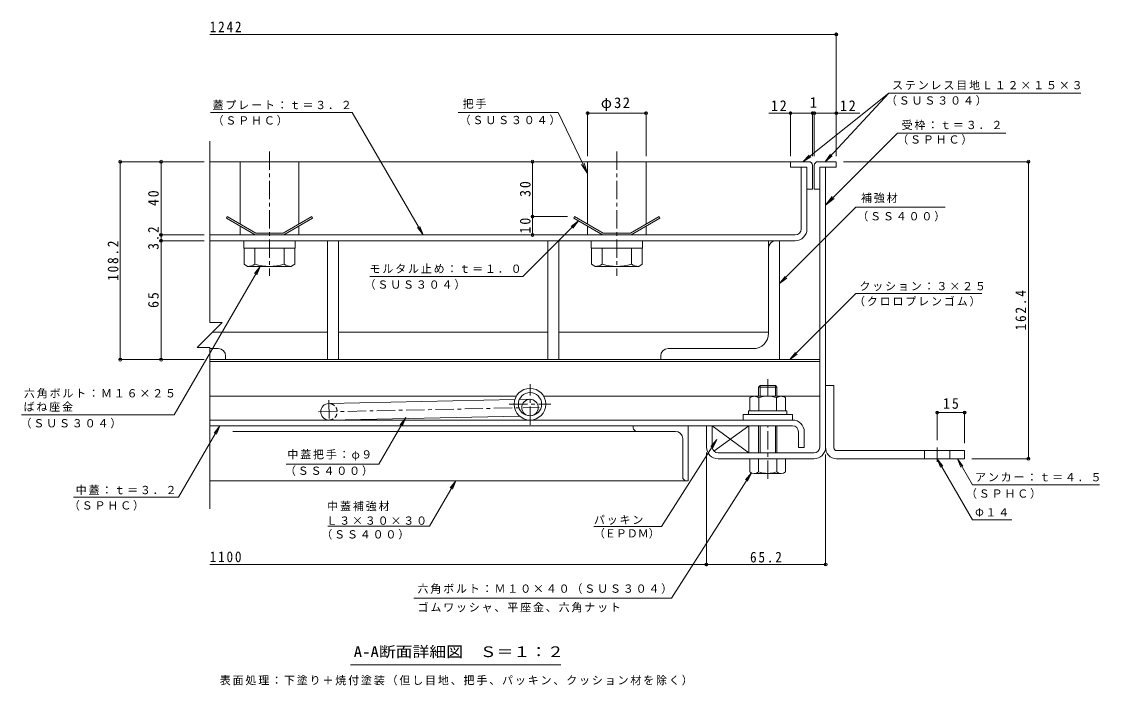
# Model space of a CAD drawing. Units: millimetres on the paper, enlarged 10 times, with parts at other scales. Extents: x -2620 to 2611, y -1962 to 1893.
# Drawn here: x -337 to 2611, y 79 to 1893 of the extents above; entities that cross this region are included whole.
import ezdxf
from ezdxf.enums import TextEntityAlignment as Align

# ---------------------------------------------------------------- set-up
doc = ezdxf.new("R2010")
doc.units = ezdxf.units.MM
doc.header["$LTSCALE"] = 10
doc.header["$PDMODE"] = 32
doc.header["$PDSIZE"] = 8
doc.linetypes.add('CHAIN1', pattern=[8, 5, -1, 1, -1])
doc.linetypes.add('DASHED1', pattern=[1.8, 1.2, -0.6])
for name, color, linetype, lineweight in [('D-1', 2, 'Continuous', 18), ('D-2', 3, 'Continuous', 18), ('D-3', 4, 'Continuous', 18), ('D-5', 7, 'Continuous', 18), ('D-6', 6, 'Continuous', 18), ('D-7', 5, 'Continuous', 9), ('D-8', 5, 'Continuous', 9), ('D-9', 134, 'Continuous', 9), ('D-A', 3, 'Continuous', 18), ('D-B', 6, 'Continuous', 18), ('D-C', 2, 'Continuous', 18), ('D-D', 4, 'Continuous', 18), ('D-E', 3, 'Continuous', 18), ('D-F', 7, 'Continuous', 18)]:
    doc.layers.add(name, color=color, linetype=linetype, lineweight=lineweight)
doc.styles.add('ＭＳ ゴシック', font='')
doc.styles.get('ＭＳ ゴシック').set_extended_font_data('MS Gothic')

msp = doc.modelspace()

# ---------------------------------------------------------------- linework, layer by layer
at = {"layer": 'D-1'}
for p, q in [((1846.45, 730.24), (1846.45, 1495.24)), ((1862.45, 1495.24), (1846.45, 1495.24)), ((1862.45, 730.24), (1862.45, 1495.24)), ((1552.45, 730.24), (1552.45, 788.24)), ((1830.45, 714.24), (1568.45, 714.24)), ((1568.45, 698.24), (1678.95, 698.24)), ((1830.45, 698.24), (1728.95, 698.24))]:
    msp.add_line(p, q, dxfattribs=at)
msp.add_lwpolyline([(1536.45, 730.24), (1536.45, 788.24), (1552.45, 788.24)], dxfattribs=at)
for centre, radius, start, end in [((1568.45, 730.24), 32, 180, 270), ((1568.45, 730.24), 16, 180, 270), ((1830.45, 730.24), 16, 270, 0), ((1830.45, 730.24), 32, 270, 0)]:
    msp.add_arc(centre, radius, start, end, dxfattribs=at)
at = {"layer": 'D-2'}
for p, q in [((1811.45, 1495.24), (1795.45, 1495.24)), ((1795.45, 1326.24), (1795.45, 1495.24)), ((1811.45, 1326.24), (1811.45, 1495.24)), ((1779.45, 1310.24), (177.9, 1310.24)), ((177.9, 1294.24), (1779.45, 1294.24))]:
    msp.add_line(p, q, dxfattribs=at)
at = {"layer": 'D-2', "linetype": 'CHAIN1'}
for p, q in [((1053.95, 790.75), (1053.95, 901.73)), ((997.2, 847.49), (1110.69, 847.49))]:
    msp.add_line(p, q, dxfattribs=at)
at = {"layer": 'D-2'}
for radius in [43.25, 31.75]:
    msp.add_circle((1053.95, 847.49), radius, dxfattribs=at)
for radius in [16, 32]:
    msp.add_arc((1779.45, 1326.24), radius, 270, 0, dxfattribs=at)
at = {"layer": 'D-3'}
for p, q in [((1816.44, 1510.24), (177.9, 1510.24)), ((1841.45, 1510.24), (1891.45, 1510.24)), ((1891.45, 1510.24), (1891.45, 1495.24)), ((1811.45, 1495.24), (1811.45, 1435.24)), ((1826.44, 1500.24), (1826.44, 1435.24)), ((1831.45, 1500.24), (1831.45, 1435.24)), ((1891.45, 1495.24), (1846.45, 1495.24)), ((1846.45, 1435.24), (1846.45, 1495.24)), ((1811.45, 1435.24), (1826.44, 1435.24)), ((1846.45, 1435.24), (1831.45, 1435.24)), ((226, 1360.24), (223.5, 1355.91)), ((226, 1360.24), (303.94, 1315.24)), ((456.89, 1360.24), (378.94, 1315.24)), ((1176, 1360.24), (1173.5, 1355.91)), ((1176, 1360.24), (1253.94, 1315.24)), ((1406.89, 1360.24), (1328.94, 1315.24)), ((223.5, 1355.91), (302.6, 1310.24)), ((1173.5, 1355.91), (1252.6, 1310.24)), ((302.6, 1310.24), (380.28, 1310.24)), ((378.94, 1315.24), (303.94, 1315.24)), ((1252.6, 1310.24), (1330.28, 1310.24)), ((1328.94, 1315.24), (1253.94, 1315.24))]:
    msp.add_line(p, q, dxfattribs=at)
for points in [[(1766.45, 1510.24), (1766.45, 1495.24), (1811.45, 1495.24)], [(456.89, 1360.24), (459.39, 1355.91), (380.28, 1310.24)], [(1406.89, 1360.24), (1409.39, 1355.91), (1330.28, 1310.24)]]:
    msp.add_lwpolyline(points, dxfattribs=at)
for centre, start, end in [((1816.44, 1500.24), 0, 90), ((1841.45, 1500.24), 90, 180)]:
    msp.add_arc(centre, 10, start, end, dxfattribs=at)
at = {"layer": 'D-5'}
for p, q in [((2034.99, 1697.64), (1800.35, 1510.24)), ((2034.99, 1697.64), (1861.48, 1510.24)), ((2034.99, 1697.64), (2560.83, 1697.64)), ((180.38, 1644.99), (567.56, 1644.99)), ((761.86, 1310.24), (567.56, 1644.99)), ((1131.03, 1644.99), (857.78, 1644.99)), ((1131.03, 1644.99), (1211.44, 1477.9)), ((2058.84, 1588.28), (1862.45, 1391.21)), ((2058.84, 1588.28), (2355.18, 1588.28)), ((1211.44, 1477.9), (1202.07, 1506.4)), ((1800.36, 1510.24), (1817.69, 1528.26)), ((1800.36, 1510.24), (1821.76, 1523.16)), ((1861.48, 1510.24), (1875.92, 1530.64)), ((1861.48, 1510.24), (1880.71, 1526.21)), ((1211.44, 1477.9), (1195.02, 1503.01)), ((1862.45, 1391.21), (1880.67, 1415.04)), ((1862.45, 1391.21), (1886.21, 1409.51)), ((2188.94, 1385.99), (1945.39, 1385.99)), ((761.86, 1310.24), (746.59, 1330.04)), ((761.86, 1310.24), (752.24, 1333.32)), ((1034.32, 1196.08), (1186.59, 1348.35)), ((1186.59, 1348.35), (1166.76, 1333.14)), ((1186.59, 1348.35), (1171.37, 1328.52)), ((80.29, 818.07), (316.04, 1224.24)), ((316.04, 1224.24), (300.78, 1204.44)), ((316.04, 1224.24), (306.42, 1201.17)), ((615.39, 1196.08), (1034.32, 1196.08)), ((1736.45, 1177.05), (1756.28, 1192.27)), ((1945.39, 1150.23), (1764.4, 969.24)), ((1945.39, 1150.23), (2289.92, 1150.23)), ((1764.4, 969.24), (1779.62, 989.08)), ((1764.4, 969.24), (1784.23, 984.46)), ((80.29, 818.07), (-336.69, 818.07)), ((713.96, 810.89), (698.69, 791.09)), ((713.96, 810.89), (704.34, 787.81)), ((205.81, 788.24), (196.19, 765.16)), ((1413.2, 513.12), (1564.93, 751.22)), ((1564.93, 751.22), (1548.86, 732.07)), ((1564.93, 751.22), (1554.36, 728.56)), ((2167.45, 698.24), (2177.01, 675.14)), ((2167.45, 698.24), (2182.67, 678.4)), ((2167.45, 698.24), (2263.86, 531.25)), ((2222.74, 698.24), (2263.86, 627.03)), ((2222.74, 698.24), (2232.31, 675.14)), ((2222.74, 698.24), (2237.96, 678.4)), ((1440.98, 317.11), (1659.4, 659.86)), ((1659.4, 659.86), (1643.33, 640.71)), ((1659.4, 659.86), (1648.83, 637.21)), ((779.24, 514.29), (851.18, 638.24)), ((851.18, 638.24), (835.92, 618.44)), ((851.18, 638.24), (841.56, 615.16)), ((2263.86, 627.03), (2611.3, 627.03)), ((2263.86, 531.25), (2371.91, 531.25)), ((500.58, 514.29), (779.24, 514.29)), ((1228.64, 513.12), (1413.2, 513.12)), ((736.11, 317.11), (1440.98, 317.11)), ((1137.96, 134.9), (562.96, 134.9))]:
    msp.add_line(p, q, dxfattribs=at)
for points in [[(1945.39, 1385.99), (1736.45, 1177.05), (1751.66, 1196.89)], [(386.56, 683.97), (640.29, 683.97), (713.96, 810.89)], [(-194.99, 593.43), (92.73, 593.43), (205.81, 788.24), (190.54, 768.44)]]:
    msp.add_lwpolyline(points, dxfattribs=at)
at = {"layer": 'D-6'}
for p, q in [((1846.45, 1404.23), (1846.45, 1389.23)), ((177.9, 969.24), (1846.45, 969.24)), ((177.9, 964.24), (1846.45, 964.24)), ((1016.56, 869.24), (177.9, 869.24)), ((503.47, 849.23), (1012.51, 859.88)), ((1024.82, 860.13), (1053.47, 860.73)), ((1091.33, 869.24), (1661.45, 869.24)), ((1746.45, 869.24), (1846.45, 869.24)), ((504.42, 804.24), (1025.25, 815.13)), ((1053.95, 815.73), (1054.42, 815.74)), ((1552.45, 788.24), (1552.45, 730.24)), ((1556.96, 719.09), (1652.45, 788.24))]:
    msp.add_line(p, q, dxfattribs=at)
at = {"layer": 'D-6', "linetype": 'CHAIN1'}
for p, q in [((503.29, 858.24), (504.54, 798.36)), ((475.43, 826.14), (1079.23, 838.77))]:
    msp.add_line(p, q, dxfattribs=at)
at = {"layer": 'D-6'}
msp.add_lwpolyline([(1568.45, 714.24), (1652.45, 714.24), (1652.45, 788.24), (1552.45, 788.24), (1652.45, 714.24)], dxfattribs=at)
msp.add_circle((1053.95, 838.24), 22.5, dxfattribs=at)
msp.add_arc((503.95, 826.74), 22.5, 90, 270, dxfattribs=at)
at = {"layer": 'D-6', "linetype": 'DASHED1'}
msp.add_arc((503.95, 826.74), 22.5, 270, 90, dxfattribs=at)
at = {"layer": 'D-7', "linetype": 'CHAIN1'}
for p, q in [((1703.95, 869.24), (1703.95, 915.9)), ((1703.95, 643.85), (1703.95, 788.24))]:
    msp.add_line(p, q, dxfattribs=at)
at = {"layer": 'D-7'}
for p, q in [((1683.01, 898.24), (1678.95, 894.18)), ((1728.95, 894.18), (1678.95, 894.18)), ((1678.95, 869.24), (1678.95, 894.18)), ((1724.89, 898.24), (1683.01, 898.24)), ((1683.01, 869.24), (1683.01, 898.24)), ((1724.89, 898.24), (1728.95, 894.18)), ((1724.89, 869.24), (1724.89, 898.24)), ((1728.95, 894.18), (1728.95, 870.74)), ((1728.95, 894.18), (1728.95, 869.24)), ((1678.95, 788.24), (1678.95, 714.24)), ((1683.01, 714.24), (1683.01, 788.24)), ((1724.89, 714.24), (1724.89, 788.24)), ((1728.95, 788.24), (1728.95, 714.24)), ((1752.95, 698.24), (1654.95, 698.24)), ((1654.95, 662.71), (1654.95, 698.24)), ((1678.95, 698.24), (1678.95, 662.71)), ((1728.95, 698.24), (1728.95, 662.71)), ((1752.95, 662.71), (1752.95, 698.24)), ((1740.95, 658.24), (1666.95, 658.24))]:
    msp.add_line(p, q, dxfattribs=at)
at = {"layer": 'D-7', "color": 2, "lineweight": 18}
for p, q in [((1654.87, 865.44), (1661.45, 869.24)), ((1654.87, 865.44), (1654.87, 829.24)), ((1746.45, 869.24), (1661.45, 869.24)), ((1679.41, 865.44), (1679.41, 829.24)), ((1728.48, 865.44), (1728.48, 829.24))]:
    msp.add_line(p, q, dxfattribs=at)
at = {"layer": 'D-7', "color": 6, "lineweight": 18}
for p, q in [((1651.45, 829.24), (1651.45, 819.24)), ((1651.45, 819.24), (1756.45, 819.24))]:
    msp.add_line(p, q, dxfattribs=at)
at = {"layer": 'D-7', "color": 134}
for p, q in [((1636.45, 819.24), (1636.45, 804.24)), ((1636.45, 819.24), (1771.45, 819.24)), ((1636.45, 804.24), (1771.45, 804.24)), ((1771.45, 819.24), (1771.45, 804.24))]:
    msp.add_line(p, q, dxfattribs=at)
at = {"layer": 'D-7', "color": 2, "lineweight": 18}
msp.add_lwpolyline([(1746.45, 869.24), (1753.02, 865.44), (1753.02, 829.24), (1654.87, 829.24)], dxfattribs=at)
at = {"layer": 'D-7', "color": 6, "lineweight": 18}
msp.add_lwpolyline([(1651.45, 829.24), (1756.45, 829.24), (1756.45, 819.24)], dxfattribs=at)
at = {"layer": 'D-7', "color": 2, "lineweight": 18}
for centre, radius, start, end in [((1669.35, 840.36), 28.97, 94.38438, 120), ((1666.37, 845.04), 24.21, 57.42749, 88.18784), ((1703.95, 788.03), 81.2, 72.41188, 107.5881), ((1741.52, 845.04), 24.21, 91.81215, 122.57249), ((1738.54, 840.36), 28.97, 59.99998, 85.6156)]:
    msp.add_arc(centre, radius, start, end, dxfattribs=at)
at = {"layer": 'D-7'}
for centre, radius, start, end in [((1666.95, 676.57), 18.33, 229.1022, 310.89809), ((1703.95, 730.32), 72.08, 249.70546, 290.29454), ((1740.95, 676.57), 18.33, 229.10191, 310.8978)]:
    msp.add_arc(centre, radius, start, end, dxfattribs=at)
at = {"layer": 'D-8'}
for p, q in [((177.9, 1294.24), (1736.44, 1294.24)), ((1736.44, 1294.24), (1736.44, 969.24)), ((1736.44, 969.24), (177.9, 969.24))]:
    msp.add_line(p, q, dxfattribs=at)
at = {"layer": 'D-9'}
for p, q in [((271.95, 1274.24), (271.95, 1229.73)), ((301.44, 1229.73), (301.44, 1274.24)), ((381.44, 1229.73), (381.44, 1274.24)), ((410.95, 1274.24), (410.95, 1229.87)), ((1221.94, 1274.24), (1221.94, 1229.87)), ((1251.45, 1229.73), (1251.45, 1274.24)), ((1331.44, 1229.73), (1331.44, 1274.24)), ((1360.94, 1274.24), (1360.94, 1229.73)), ((1706.44, 1041.74), (1706.44, 1274.24)), ((1726.44, 1294.24), (1736.44, 1294.24)), ((1736.44, 969.24), (1736.44, 1294.24)), ((281.45, 1224.24), (271.95, 1229.73)), ((281.45, 1224.24), (401.2, 1224.24)), ((401.4, 1224.36), (410.95, 1229.87)), ((1231.49, 1224.36), (1221.94, 1229.87)), ((1351.44, 1224.24), (1231.69, 1224.24)), ((1351.44, 1224.24), (1360.94, 1229.73)), ((177.9, 999.24), (201.45, 999.24)), ((221.45, 979.24), (221.45, 969.24)), ((1411.44, 979.24), (1411.44, 969.24)), ((1663.94, 999.24), (1431.44, 999.24)), ((221.45, 969.24), (177.9, 969.24)), ((1411.44, 969.24), (1736.44, 969.24))]:
    msp.add_line(p, q, dxfattribs=at)
for centre, radius, start, end in [((1726.44, 1274.24), 20, 90, 180), ((282.73, 1258.75), 34.53, 267.86055, 302.81094), ((341.45, 1372.84), 148.6, 254.38446, 285.61554), ((400.16, 1258.75), 34.53, 237.18906, 272.13945), ((1232.73, 1258.75), 34.53, 267.86055, 302.81094), ((1291.44, 1372.84), 148.6, 254.38446, 285.61554), ((1350.16, 1258.75), 34.53, 237.18906, 272.13945), ((1663.94, 1041.74), 42.5, 270, 0), ((201.45, 979.24), 20, 0, 90), ((1431.44, 979.24), 20, 90, 180)]:
    msp.add_arc(centre, radius, start, end, dxfattribs=at)
at = {"layer": 'D-A'}
for p, q in [((1771.95, 804.24), (177.9, 804.24)), ((177.9, 788.24), (1771.95, 788.24)), ((1787.95, 772.24), (1787.95, 729.24)), ((1803.95, 772.24), (1803.95, 729.24)), ((1787.95, 729.24), (1803.95, 729.24))]:
    msp.add_line(p, q, dxfattribs=at)
for radius in [32, 16]:
    msp.add_arc((1771.95, 772.24), radius, 0, 90, dxfattribs=at)
at = {"layer": 'D-B'}
for p, q in [((1336.45, 788.24), (240.81, 788.24)), ((1346.45, 773.24), (240.81, 773.24)), ((1336.45, 788.24), (1486.45, 788.24)), ((1336.45, 783.24), (1336.45, 788.24)), ((1346.45, 773.24), (1451.45, 773.24)), ((1486.45, 788.24), (1486.45, 638.24)), ((1471.45, 648.24), (1471.45, 753.24)), ((1481.45, 638.24), (177.9, 638.24)), ((1481.45, 638.24), (1486.45, 638.24))]:
    msp.add_line(p, q, dxfattribs=at)
for centre, radius, start, end in [((1346.45, 783.24), 10, 180, 270), ((1451.45, 753.24), 20, 0, 90), ((1481.45, 648.24), 10, 180, 270)]:
    msp.add_arc(centre, radius, start, end, dxfattribs=at)
at = {"layer": 'D-C', "linetype": 'CHAIN1'}
for p, q in [((341.45, 1537.92), (341.45, 1198.61)), ((1291.44, 1537.92), (1291.44, 1198.61))]:
    msp.add_line(p, q, dxfattribs=at)
at = {"layer": 'D-C'}
for p, q in [((421.45, 1510.24), (261.44, 1510.24)), ((261.44, 1339.78), (261.44, 1510.24)), ((421.45, 1339.78), (421.45, 1510.24)), ((1211.44, 1510.24), (1371.44, 1510.24)), ((1211.44, 1339.78), (1211.44, 1510.24)), ((1371.44, 1339.78), (1371.44, 1510.24)), ((261.44, 1310.24), (261.44, 1334.01)), ((421.45, 1310.24), (421.45, 1334.01)), ((1211.44, 1310.24), (1211.44, 1334.01)), ((1371.44, 1310.24), (1371.44, 1334.01)), ((261.44, 1310.24), (421.45, 1310.24)), ((1371.44, 1310.24), (1211.44, 1310.24))]:
    msp.add_line(p, q, dxfattribs=at)
at = {"layer": 'D-C', "color": 134, "lineweight": 9}
for p, q in [((411.45, 1294.24), (271.45, 1294.24)), ((271.45, 1294.24), (271.45, 1274.24)), ((1221.44, 1294.24), (1361.44, 1294.24)), ((1361.44, 1294.24), (1361.44, 1274.24))]:
    msp.add_line(p, q, dxfattribs=at)
for points in [[(411.45, 1294.24), (411.45, 1274.24), (271.45, 1274.24)], [(1221.44, 1294.24), (1221.44, 1274.24), (1361.44, 1274.24)]]:
    msp.add_lwpolyline(points, dxfattribs=at)
at = {"layer": 'D-D'}
for p, q in [((177.9, 1294.24), (499.78, 1294.24)), ((499.78, 1294.24), (499.78, 1044.24)), ((529.78, 1294.24), (529.78, 1044.24)), ((1103.11, 1294.24), (529.78, 1294.24)), ((1103.11, 1044.24), (1103.11, 1294.24)), ((1706.44, 1294.24), (1133.11, 1294.24)), ((1133.11, 1294.24), (1133.11, 1044.24)), ((1706.44, 1044.24), (1706.44, 1294.24)), ((499.78, 1044.24), (185.4, 1044.24)), ((529.78, 1044.24), (1103.11, 1044.24)), ((1133.11, 1044.24), (1706.44, 1044.24))]:
    msp.add_line(p, q, dxfattribs=at)
at = {"layer": 'D-E', "color": 2}
for p, q in [((499.78, 1294.24), (499.78, 969.24)), ((529.78, 1294.24), (499.78, 1294.24)), ((529.78, 969.24), (529.78, 1294.24)), ((1103.11, 969.24), (1103.11, 1294.24)), ((1103.11, 1294.24), (1133.11, 1294.24)), ((1133.11, 1294.24), (1133.11, 969.24)), ((499.78, 969.24), (529.78, 969.24)), ((1133.11, 969.24), (1103.11, 969.24))]:
    msp.add_line(p, q, dxfattribs=at)
at = {"layer": 'D-E'}
for p, q in [((1862.45, 898.24), (1862.45, 730.24)), ((1862.45, 898.24), (1884.95, 898.24)), ((1884.95, 728.24), (1884.95, 898.24)), ((1892.45, 720.74), (2242.45, 720.74)), ((2132.45, 698.24), (2132.45, 720.74)), ((2202.45, 698.24), (2202.45, 720.74)), ((2242.45, 720.74), (2242.45, 698.24)), ((2242.45, 698.24), (1892.45, 698.24))]:
    msp.add_line(p, q, dxfattribs=at)
at = {"layer": 'D-E', "linetype": 'CHAIN1'}
msp.add_line((2167.45, 689.5), (2167.45, 728.95), dxfattribs=at)
at = {"layer": 'D-E'}
for radius, start in [(30, 176.17647), (7.5, 180.00027)]:
    msp.add_arc((1892.45, 728.24), radius, start, 270, dxfattribs=at)
at = {"layer": 'D-F'}
for p, q in [((1891.45, 1858.22), (177.9, 1858.22)), ((1891.45, 1525.24), (1891.45, 1863.22)), ((1211.44, 1525.24), (1211.44, 1647.86)), ((1211.44, 1642.86), (1371.45, 1642.86)), ((1371.45, 1525.24), (1371.45, 1647.86)), ((1706.88, 1642.86), (1826.44, 1642.86)), ((1766.45, 1525.24), (1766.45, 1647.86)), ((1826.44, 1525.24), (1826.44, 1647.86)), ((1826.44, 1642.86), (1831.45, 1642.86)), ((1831.45, 1525.24), (1831.45, 1647.86)), ((1831.45, 1642.86), (1955.8, 1642.86)), ((177.9, 1566), (177.9, 1071.15)), ((162.9, 1510.24), (-69.65, 1510.24)), ((-66.65, 969.24), (-66.65, 1510.24)), ((44.79, 1310.24), (44.79, 1510.24)), ((1060.74, 1360.24), (1060.74, 1510.24)), ((2420.07, 1510.24), (1911.45, 1510.24)), ((2417.07, 698.24), (2417.07, 1510.24)), ((1057.74, 1360.24), (1156, 1360.24)), ((1060.74, 1310.24), (1060.74, 1360.24)), ((162.9, 1310.24), (39.79, 1310.24)), ((44.79, 1294.24), (44.79, 1310.24)), ((162.9, 1294.24), (39.79, 1294.24)), ((44.79, 969.24), (44.79, 1294.24)), ((177.9, 1002.33), (143.49, 1002.33)), ((177.9, 1002.33), (177.9, 561.7)), ((-69.65, 969.24), (162.9, 969.24)), ((2167.45, 827.49), (2167.45, 748.95)), ((2242.45, 827.49), (2242.45, 740.74)), ((2167.45, 824.49), (2242.45, 824.49)), ((1536.44, 715.24), (1536.44, 404.34)), ((1862.45, 406.34), (1862.45, 710.24)), ((2420.07, 698.24), (2262.45, 698.24)), ((1536.44, 409.34), (177.9, 409.34)), ((1536.44, 409.34), (1862.45, 409.34))]:
    msp.add_line(p, q, dxfattribs=at)
msp.add_lwpolyline([(177.9, 1071.15), (212.31, 1071.15), (143.49, 1002.33)], dxfattribs=at)
for p in [(1891.45, 1858.22), (1211.44, 1642.86), (1371.45, 1642.86), (1766.45, 1642.86), (1826.44, 1642.86), (1831.45, 1642.86), (1891.45, 1642.86), (-66.65, 1510.24), (44.79, 1510.24), (1060.74, 1510.24), (2417.07, 1510.24), (1060.74, 1360.24), (44.79, 1310.24), (44.79, 1294.24), (1060.74, 1310.24), (-66.65, 969.24), (44.79, 969.24), (2167.45, 824.49), (2242.45, 824.49), (2417.07, 698.24), (1536.44, 409.34), (1862.45, 409.34)]:
    msp.add_point(p, dxfattribs=at)

# ---------------------------------------------------------------- texts
at = {"layer": 'D-5', "style": 'ＭＳ ゴシック'}
msp.add_text('（ＥＰＤＭ）', height=21.99, dxfattribs=at).set_placement((1228.64, 476.55), align=Align.BOTTOM_LEFT)
at = {"layer": 'D-5', "color": 2, "style": 'ＭＳ ゴシック', "width": 1.15}
msp.add_text('A-A断面詳細図\u3000Ｓ＝１：２', height=29.33, dxfattribs=at).set_placement((571.71, 147.4), align=Align.BOTTOM_LEFT)
at = {"layer": 'D-5', "char_height": 21.99, "attachment_point": 7, "style": 'ＭＳ ゴシック'}
for s, insert in [('\\T1.17;ステンレス目地Ｌ１２×１５×３', (2044.19, 1705.81)), ('\\T1.17;把手', (869.87, 1654.83)), ('\\T1.17;（ＳＵＳ３０４）', (2027.35, 1663.37)), ('\\T1.17;蓋プレート：ｔ＝３．２', (185.71, 1652.54)), ('\\T1.17;（ＳＰＨＣ）', (185.71, 1608.87)), ('\\T1.17;（ＳＵＳ３０４）', (861.46, 1609.93)), ('\\T1.17;受枠：ｔ＝３．２', (2070.34, 1596.84)), ('\\T1.17;（ＳＰＨＣ）', (2058.18, 1556.69)), ('\\T1.17;補強材', (1959.14, 1397.47)), ('\\T1.17;（ＳＳ４００）', (1948.94, 1346.95)), ('\\T1.17;モルタル止め：ｔ＝１．０', (614.99, 1205.09)), ('\\T1.17;（ＳＵＳ３０４）', (601.43, 1160.18)), ('\\T1.17;クッション：３×２５', (1954.94, 1156.56)), ('\\T1.17;（クロロプレンゴム）', (1940.12, 1114.46)), ('\\T1.17;六角ボルト：Ｍ１６×２５', (-330.17, 863.42)), ('\\T1.17;ばね座金', (-331.21, 826.7)), ('\\T1.17;（ＳＵＳ３０４）', (-339.48, 781.14)), ('\\T1.17;中蓋把手：φ９', (390.28, 692.86)), ('\\T1.17;（ＳＳ４００）', (383.64, 651.32)), ('\\T1.17;アンカー：ｔ＝４．５', (2271.16, 635.55)), ('\\T1.17;中蓋：ｔ＝３．２', (-188.56, 599.12)), ('\\T1.17;（ＳＰＨＣ）', (2246.18, 588.95)), ('\\T1.17;（ＳＰＨＣ）', (-207.23, 556.56)), ('\\T1.17;中蓋補強材', (499.29, 554.79)), ('\\T1.17;Φ１４', (2271.16, 539.77)), ('\\T1.17;Ｌ３×３０×３０', (496.95, 517.6)), ('\\T1.17;パッキン', (1228.64, 517.94)), ('\\T1.17;（ＳＳ４００）', (483.1, 477.46)), ('\\T1.17;六角ボルト：Ｍ１０×４０（ＳＵＳ３０４）', (746.26, 329.13)), ('\\T1.17;ゴムワッシャ、平座金、六角ナット', (746.26, 278.3)), ('\\T1.17;表面処理：下塗り＋焼付塗装（但し目地、把手、パッキン、クッション材を除く）', (205.46, 78.77))]:
    msp.add_mtext(s, dxfattribs=dict(at, insert=insert))
at = {"layer": 'D-F', "color": 2, "style": 'ＭＳ ゴシック'}
msp.add_text('1', height=29.33, dxfattribs=at).set_placement((1818.95, 1648.86), align=Align.BOTTOM_LEFT)
at = {"layer": 'D-F', "color": 2, "char_height": 29.33, "attachment_point": 7, "style": 'ＭＳ ゴシック'}
for s, insert in [('\\T1.28;\\W0.9;1242', (177.9, 1864.22)), ('\\T1.19;φ32', (1247.7, 1648.86)), ('\\T1.27;\\W0.95;12', (1712.98, 1648.86)), ('\\T1.27;\\W0.95;12', (1901.72, 1648.86)), ('\\T1.27;\\W0.95;15', (2183.7, 834.49)), ('\\T1.28;\\W0.9;1100', (177.9, 415.34)), ('\\T1.28;\\W0.9;65.2', (1655.69, 414.34))]:
    msp.add_mtext(s, dxfattribs=dict(at, insert=insert))
at = {"layer": 'D-F', "color": 2, "char_height": 29.33, "attachment_point": 7, "rotation": 90, "style": 'ＭＳ ゴシック'}
for s, insert in [('\\T1.27;\\W0.95;30', (1055.74, 1413.99)), ('\\T1.27;\\W0.95;40', (38.79, 1388.99)), ('\\T1.27;\\W0.9;3.2', (38.79, 1269.74)), ('\\T1.27;\\W0.95;10', (1055.74, 1313.99)), ('\\T1.28;\\W0.9;108.2', (-71.65, 1184.74)), ('\\T1.27;\\W0.95;65', (38.79, 1110.49)), ('\\T1.28;\\W0.9;162.4', (2411.07, 1049.24))]:
    msp.add_mtext(s, dxfattribs=dict(at, insert=insert))

doc.saveas('drawing.dxf')
